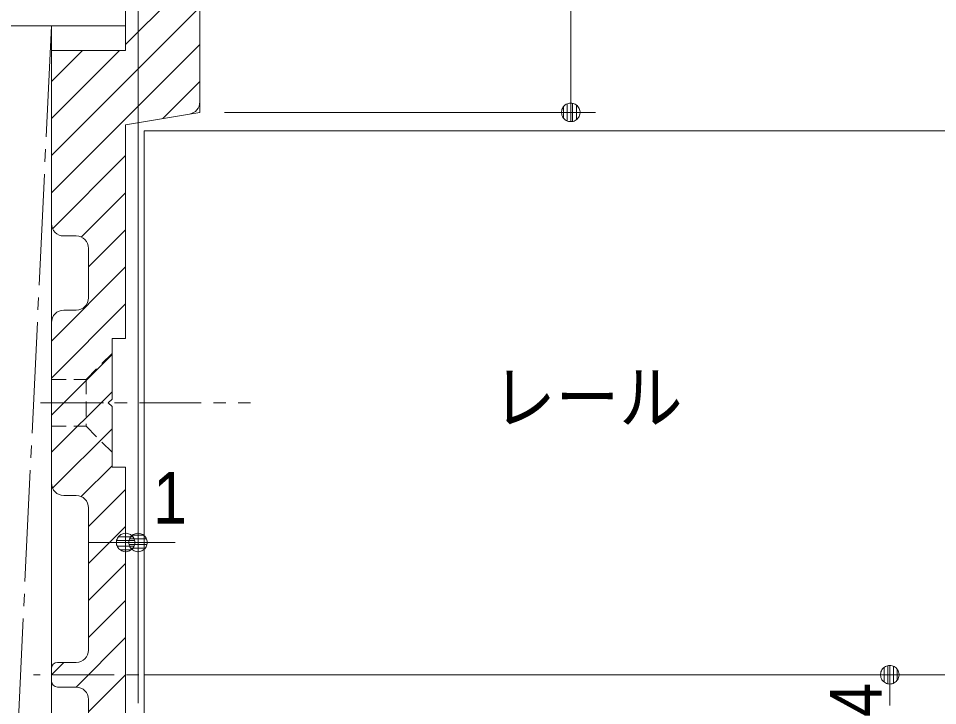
# Model space of a CAD drawing. Units: millimetres, scale not verified. Extents: x -606 to 606, y -304 to 304.
# Drawn here: x -343.4 to -269.1, y 156.5 to 212.1 of the extents above; entities that cross this region are included whole.
import ezdxf
from ezdxf.enums import TextEntityAlignment as Align

# ---------------------------------------------------------------- set-up
doc = ezdxf.new("R2010")
doc.units = ezdxf.units.MM
doc.header["$LTSCALE"] = 2
for name, pattern in [('CHAIN1', [8, 5, -1, 1, -1]), ('CHAIN2', [12, 9, -1, 1, -1]), ('DASHED1', [1.8, 1.2, -0.6])]:
    doc.linetypes.add(name, pattern=pattern)
for name, color, linetype, lineweight in [('0-0_2寸法-1', 7, 'Continuous', 9), ('0-1_0', 7, 'Continuous', 9), ('0-2_2寸法-3', 7, 'Continuous', 9), ('0-4_2寸法-2', 7, 'Continuous', 9), ('0-5_3一般', 7, 'Continuous', 9)]:
    doc.layers.add(name, color=color, linetype=linetype, lineweight=lineweight)
doc.styles.add('ＭＳ ゴシック', font='')
doc.styles.add('ＭＳ Ｐゴシック', font='')
doc.styles.get('ＭＳ ゴシック').set_extended_font_data('MS Gothic')
doc.styles.get('ＭＳ Ｐゴシック').set_extended_font_data('MS PGothic')

# ---------------------------------------------------------------- blocks, each defined once
blk = doc.blocks.new('_Dot')
at = {"layer": '0-1_0'}
for p, q in [((-1, 0), (-2, 0)), ((0.978, 0.2), (-0.978, 0.2)), ((0.799, 0.6), (-0.799, 0.6)), ((0.916, -0.398), (-0.916, -0.398)), ((0.6, -0.798), (-0.6, -0.798))]:
    blk.add_line(p, q, dxfattribs=at)
for points in [[(1, 0), (0.992, 0.125), (0.969, 0.249), (0.93, 0.368), (0.876, 0.482), (0.809, 0.588), (0.729, 0.685), (0.637, 0.771), (0.536, 0.844), (0.426, 0.905), (0.309, 0.951), (0.187, 0.982), (0.063, 0.998), (-0.063, 0.998), (-0.187, 0.982), (-0.309, 0.951), (-0.426, 0.905), (-0.536, 0.844), (-0.637, 0.771), (-0.729, 0.685), (-0.809, 0.588), (-0.876, 0.482), (-0.93, 0.368), (-0.969, 0.249), (-0.992, 0.125), (-1, 0), (0, 0)], [(-1, 0), (-0.992, -0.125), (-0.969, -0.249), (-0.93, -0.368), (-0.876, -0.482), (-0.809, -0.588), (-0.729, -0.685), (-0.637, -0.771), (-0.536, -0.844), (-0.426, -0.905), (-0.309, -0.951), (-0.187, -0.982), (-0.063, -0.998), (0.063, -0.998), (0.187, -0.982), (0.309, -0.951), (0.426, -0.905), (0.536, -0.844), (0.637, -0.771), (0.729, -0.685), (0.809, -0.588), (0.876, -0.482), (0.93, -0.368), (0.969, -0.249), (0.992, -0.125), (1, 0), (0, 0)]]:
    blk.add_lwpolyline(points, close=True, dxfattribs=at)
blk = doc.blocks.new('グループ')
at = {"layer": '0-5_3一般'}
for p, q in [((-312, 460), (-312, 419)), ((-300, 460), (-300, 410.694)), ((-312, 420), (-300, 432)), ((-324, 402), (-300, 426)), ((-613.241, 423), (-312, 423)), ((-334, 423), (-324, 423)), ((-324, 423), (-324, 213)), ((-324, 396), (-300, 420)), ((-324, 419), (-324, 391)), ((-312, 419), (-324, 419)), ((-324, 414), (-319, 419)), ((-324, 408), (-313, 419)), ((-306, 408), (-300, 414)), ((-312, 407), (-301.671, 408.721)), ((-301.671, 408.721), (-312, 407)), ((-301.671, 408.721), (-312, 407)), ((-312, 407), (-312, 372.4)), ((-323.817, 390.183), (-312, 402)), ((-319.183, 388.817), (-312, 396)), ((-318, 384), (-312, 390)), ((-322, 389), (-320, 389)), ((-320, 389), (-322, 389)), ((-320, 389), (-322, 389)), ((-318, 387), (-318, 379)), ((-318, 379), (-318, 387)), ((-318, 379), (-318, 387)), ((-324, 372), (-312, 384)), ((-324, 366), (-312, 378)), ((-320, 377), (-322, 377)), ((-322, 377), (-320, 377)), ((-322, 377), (-320, 377)), ((-324, 375), (-324, 349)), ((-324, 349), (-324, 375)), ((-324, 349), (-324, 375)), ((-314.2, 362.6), (-314.2, 372.4)), ((-314.2, 372.4), (-312, 372.4)), ((-324, 360), (-314.2, 369.8)), ((-324, 354), (-314.2, 363.8)), ((-314.2, 362.6), (-314.8, 362)), ((-323.817, 348.183), (-314.2, 357.8)), ((-319.183, 346.817), (-314.2, 351.8)), ((-312, 351.6), (-314.2, 351.6)), ((-312, 351.6), (-312, 284.4)), ((-318, 342), (-312, 348)), ((-322, 347), (-320, 347)), ((-320, 347), (-322, 347)), ((-320, 347), (-322, 347)), ((-318, 345), (-318, 322)), ((-318, 322), (-318, 345)), ((-318, 322), (-318, 345)), ((-318, 336), (-312, 342)), ((-318, 330), (-312, 336)), ((-318, 324), (-312, 330)), ((-320, 316), (-312, 324)), ((-324, 318), (-322, 320)), ((-320, 320), (-323, 320)), ((-323, 320), (-320, 320)), ((-323, 320), (-320, 320)), ((-324, 319), (-324, 317)), ((-324, 317), (-324, 319)), ((-324, 317), (-324, 319)), ((-318, 312), (-312, 318)), ((-160, 318), (-309, 318)), ((-309, 230), (-309, 318)), ((-323, 316), (-320, 316)), ((-320, 316), (-323, 316)), ((-320, 316), (-323, 316)), ((-318, 314), (-318, 291)), ((-318, 291), (-318, 314)), ((-318, 291), (-318, 314))]:
    blk.add_line(p, q, dxfattribs=at)
at = {"layer": '0-5_3一般', "linetype": 'CHAIN2'}
blk.add_line((-324, 423), (-334, 213), dxfattribs=at)
at = {"layer": '0-5_3一般', "linetype": 'DASHED1'}
for p, q in [((-300, 409), (-300, 410.694)), ((-300, 409), (-301.671, 408.721)), ((-318.4, 365.8), (-318.4, 358.2))]:
    blk.add_line(p, q, dxfattribs=at)
at = {"layer": '0-5_3一般', "linetype": 'CHAIN1'}
for p, q in [((-325.78, 362), (-291.78, 362)), ((-325.559, 362), (-313.359, 362)), ((-297.85, 318), (-326.93, 318))]:
    blk.add_line(p, q, dxfattribs=at)
at = {"layer": '0-5_3一般'}
for points in [[(-324, 391), (-324, 419), (-312, 419), (-312, 460), (-300, 460), (-300, 410.694)], [(-324, 391), (-324, 419), (-312, 419), (-312, 460), (-300, 460), (-300, 410.694)], [(-312, 423), (-312, 448), (-613.241, 448)], [(-312, 407), (-312, 372.4), (-314.2, 372.4), (-314.2, 362.6), (-314.8, 362), (-314.2, 361.4), (-314.2, 351.6), (-312, 351.6), (-312, 284.4), (-314.2, 284.4), (-314.2, 274.6), (-314.8, 274), (-314.2, 273.4), (-314.2, 263.6), (-312, 263.6), (-312, 229), (-301.671, 227.279)], [(-312, 407), (-312, 372.4), (-314.2, 372.4), (-314.2, 362.6), (-314.8, 362), (-314.2, 361.4), (-314.2, 351.6), (-312, 351.6), (-312, 284.4), (-314.2, 284.4), (-314.2, 274.6), (-314.8, 274), (-314.2, 273.4), (-314.2, 263.6), (-312, 263.6), (-312, 229), (-301.671, 227.279)], [(-309, 318), (-309, 406), (-160, 406)], [(-314.2, 351.6), (-314.2, 361.4), (-314.8, 362)]]:
    blk.add_lwpolyline(points, dxfattribs=at)
at = {"layer": '0-5_3一般', "linetype": 'DASHED1'}
for points in [[(-324, 365.8), (-318.4, 365.8), (-314.2, 370)], [(-324, 358.2), (-318.4, 358.2), (-314.2, 354)]]:
    blk.add_lwpolyline(points, dxfattribs=at)
at = {"layer": '0-5_3一般'}
for centre, radius, start, end in [((-302, 410.694), 2, 279.46232, 0), ((-302, 410.694), 2, 279.46232, 360), ((-302, 410.694), 2, 279.46232, 0), ((-322, 391), 2, 180, 270), ((-322, 391), 2, 180, 270), ((-322, 391), 2, 180, 270), ((-320, 387), 2, 0, 90), ((-320, 387), 2, 360, 90), ((-320, 387), 2, 0, 90), ((-320, 379), 2, 270, 0), ((-320, 379), 2, 270, 0), ((-320, 379), 2, 270, 0), ((-322, 375), 2, 90, 180), ((-322, 375), 2, 90, 180), ((-322, 375), 2, 90, 180), ((-322, 349), 2, 180, 270), ((-322, 349), 2, 180, 270), ((-322, 349), 2, 180, 270), ((-320, 345), 2, 0, 90), ((-320, 345), 2, 360, 90), ((-320, 345), 2, 0, 90), ((-320, 322), 2, 270, 0), ((-320, 322), 2, 270, 0), ((-320, 322), 2, 270, 0), ((-323, 319), 1, 90, 180), ((-323, 319), 1, 90, 180), ((-323, 319), 1, 90, 180), ((-323, 317), 1, 180, 270), ((-323, 317), 1, 180, 270), ((-323, 317), 1, 180, 270), ((-320, 314), 2, 0, 90), ((-320, 314), 2, 360, 90), ((-320, 314), 2, 0, 90)]:
    blk.add_arc(centre, radius, start, end, dxfattribs=at)

msp = doc.modelspace()

# ---------------------------------------------------------------- linework, layer by layer
at = {"layer": '0-0_2寸法-1'}
for p, q in [((-333.75, 156.7), (-333.75, 252)), ((-298.75, 206.001), (-298.75, 228.499)), ((-326.75, 204.5), (-296.75, 204.5)), ((-270.95, 159), (-270.93, 159)), ((-272.95, 156.501), (-272.95, 157.499))]:
    msp.add_line(p, q, dxfattribs=at)
at = {"layer": '0-4_2寸法-2'}
for p, q in [((-334.75, 156.7), (-334.75, 171.7)), ((-333.75, 156.7), (-333.75, 171.7)), ((-336.251, 169.7), (-337.751, 169.7)), ((-334.75, 169.7), (-333.75, 169.7)), ((-332.249, 169.7), (-330.749, 169.7))]:
    msp.add_line(p, q, dxfattribs=at)

# ---------------------------------------------------------------- block references
at = {"layer": '0-0_2寸法-1', "xscale": 0.7503418, "yscale": 0.7503418}
for p, rotation in [((-298.75, 204.5), 270), ((-272.95, 159), 90)]:
    msp.add_blockref('_Dot', p, dxfattribs=dict(at, rotation=rotation))
at = {"layer": '0-4_2寸法-2', "xscale": 0.7503418, "yscale": 0.7503418}
msp.add_blockref('_Dot', (-334.75, 169.7), dxfattribs=at)
at = {"layer": '0-4_2寸法-2', "xscale": 0.7503418, "yscale": 0.7503418, "rotation": 180}
msp.add_blockref('_Dot', (-333.75, 169.7), dxfattribs=at)
at = {"layer": '0-5_3一般', "xscale": 0.5, "yscale": 0.5}
msp.add_blockref('グループ', (-178.75, 0), dxfattribs=at)

# ---------------------------------------------------------------- texts
at = {"layer": '0-0_2寸法-1', "style": 'ＭＳ Ｐゴシック', "width": 0.9}
msp.add_text('4', height=4.194, rotation=90, dxfattribs=at).set_placement((-272.344, 155.583), align=Align.BOTTOM_LEFT)
at = {"layer": '0-2_2寸法-3', "style": 'ＭＳ ゴシック', "width": 0.9}
msp.add_text('レール', height=4.179, dxfattribs=at).set_placement((-305.103, 178.108), align=Align.BOTTOM_LEFT)
at = {"layer": '0-4_2寸法-2', "style": 'ＭＳ Ｐゴシック', "width": 0.9}
msp.add_text('1', height=4.194, dxfattribs=at).set_placement((-332.523, 169.955), align=Align.BOTTOM_LEFT)

doc.saveas('drawing.dxf')
